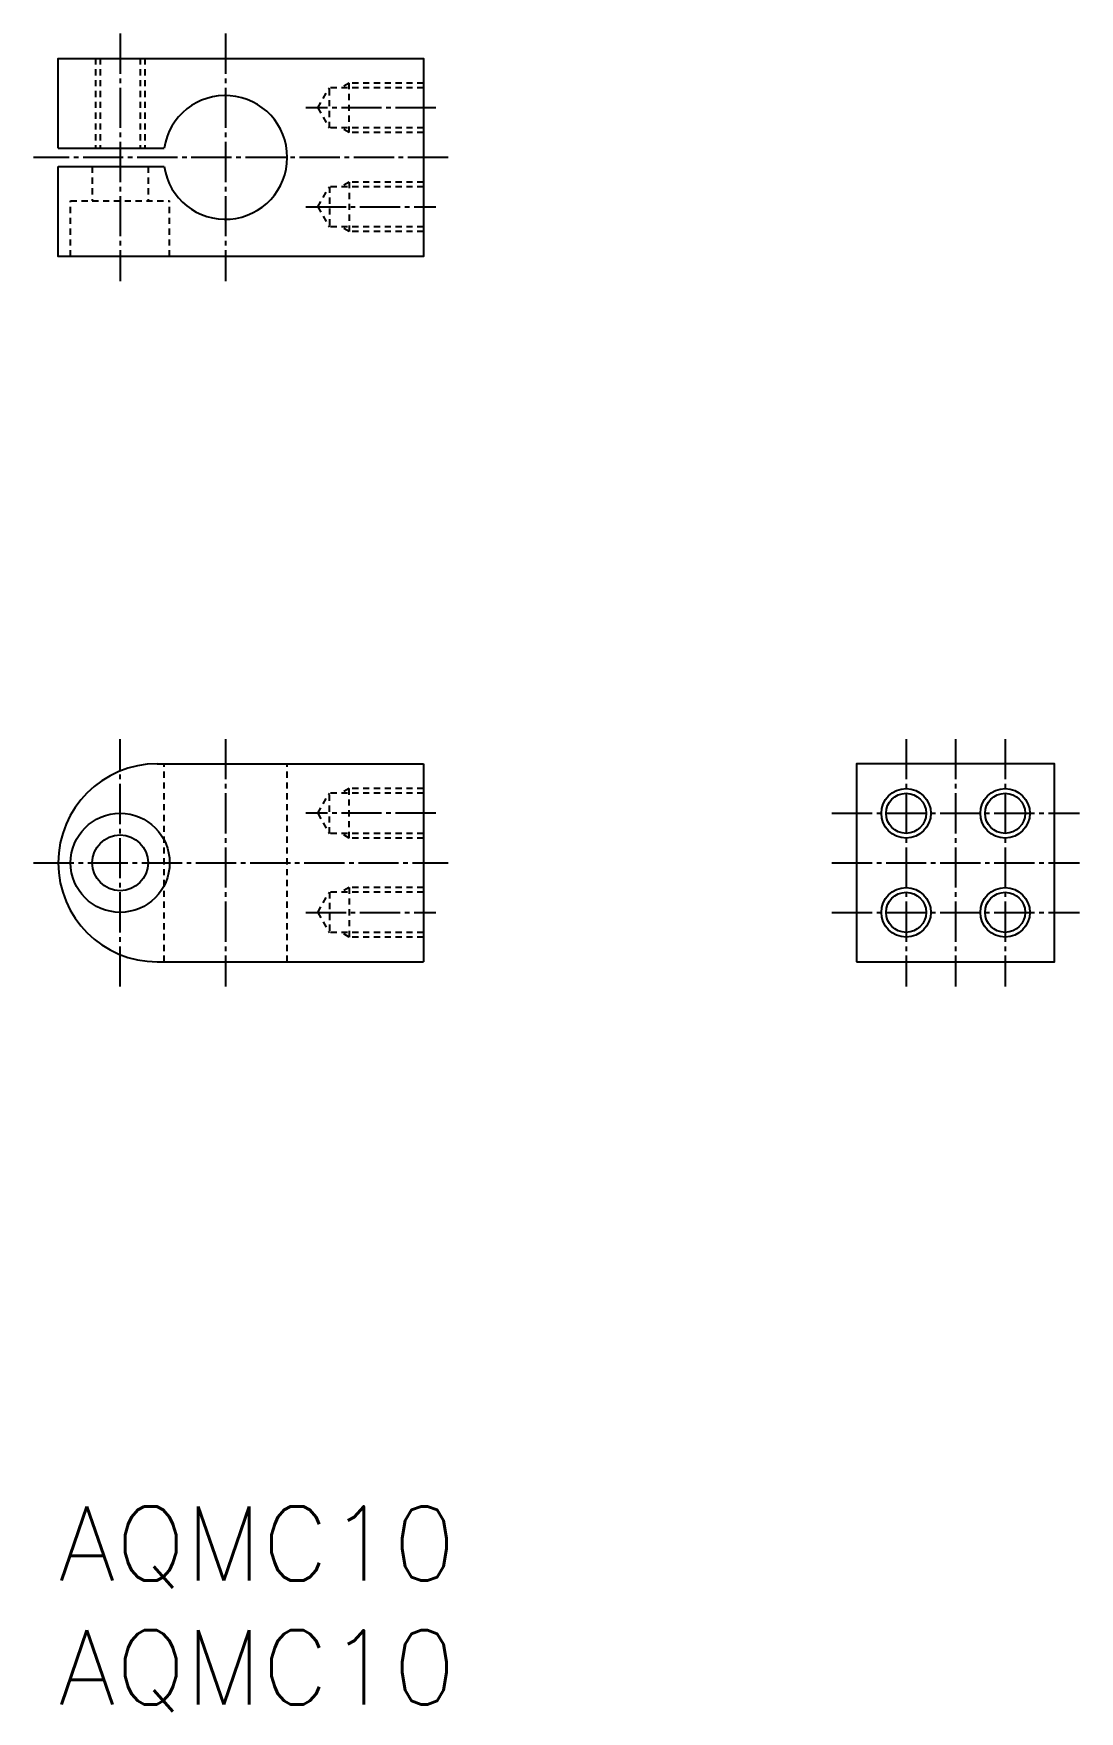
# Model space of a CAD drawing. Extents: x -149 to -64, y -3636 to -3500.
import ezdxf

# ---------------------------------------------------------------- set-up
doc = ezdxf.new("R2010")
doc.units = 0
doc.header["$LTSCALE"] = 0.25
doc.linetypes.add('CENTER', pattern=[17.5, 13, -1.5, 1.5, -1.5])
doc.linetypes.add('DASHED', pattern=[3.5, 2, -1.5])
doc.layers.get('0').update_dxf_attribs({"linetype": 'CONTINUOUS'})
doc.layers.add('CENTER', color=1, linetype='CENTER')
doc.styles.get("Standard").update_dxf_attribs({"font": 'txt', "bigfont": 'BIGFONT'})

msp = doc.modelspace()

# ---------------------------------------------------------------- linework, layer by layer
at = {"color": 3, "linetype": 'DASHED'}
for p, q in [((-143.71, -3502.16), (-143.71, -3509.41)), ((-143.33, -3502.16), (-143.33, -3509.41)), ((-140.09, -3502.16), (-140.09, -3509.41)), ((-139.71, -3502.16), (-139.71, -3509.41)), ((-123.21, -3504.16), (-123.86, -3504.53)), ((-123.21, -3508.16), (-123.21, -3504.16)), ((-117.21, -3504.16), (-123.21, -3504.16)), ((-125.74, -3506.16), (-124.81, -3504.53)), ((-124.81, -3507.78), (-124.81, -3504.53)), ((-117.21, -3504.53), (-124.81, -3504.53)), ((-125.74, -3506.16), (-124.81, -3507.78)), ((-117.21, -3507.78), (-124.81, -3507.78)), ((-123.21, -3508.16), (-123.86, -3507.78)), ((-117.21, -3508.16), (-123.21, -3508.16)), ((-143.96, -3510.91), (-143.96, -3513.66)), ((-139.46, -3510.91), (-139.46, -3513.66)), ((-125.74, -3514.16), (-124.81, -3512.53)), ((-117.21, -3512.53), (-124.81, -3512.53)), ((-124.81, -3512.53), (-124.81, -3515.78)), ((-123.21, -3512.16), (-123.86, -3512.53)), ((-117.21, -3512.16), (-123.21, -3512.16)), ((-123.21, -3512.16), (-123.21, -3516.16)), ((-145.71, -3518.16), (-145.71, -3513.66)), ((-145.71, -3513.66), (-137.71, -3513.66)), ((-137.71, -3518.16), (-137.71, -3513.66)), ((-125.74, -3514.16), (-124.81, -3515.78)), ((-117.21, -3515.78), (-124.81, -3515.78)), ((-123.21, -3516.16), (-123.86, -3515.78)), ((-117.21, -3516.16), (-123.21, -3516.16)), ((-138.15, -3575.16), (-138.15, -3559.16)), ((-128.21, -3575.16), (-128.21, -3559.16)), ((-123.21, -3561.16), (-123.86, -3561.53)), ((-117.21, -3561.16), (-123.21, -3561.16)), ((-123.21, -3565.16), (-123.21, -3561.16)), ((-125.74, -3563.16), (-124.81, -3561.53)), ((-117.21, -3561.53), (-124.81, -3561.53)), ((-124.81, -3564.78), (-124.81, -3561.53)), ((-125.74, -3563.16), (-124.81, -3564.78)), ((-117.21, -3564.78), (-124.81, -3564.78)), ((-123.21, -3565.16), (-123.86, -3564.78)), ((-117.21, -3565.16), (-123.21, -3565.16)), ((-125.74, -3571.16), (-124.81, -3569.53)), ((-124.81, -3569.53), (-124.81, -3572.78)), ((-117.21, -3569.53), (-124.81, -3569.53)), ((-123.21, -3569.16), (-123.86, -3569.53)), ((-123.21, -3569.16), (-123.21, -3573.16)), ((-117.21, -3569.16), (-123.21, -3569.16)), ((-125.74, -3571.16), (-124.81, -3572.78)), ((-117.21, -3572.78), (-124.81, -3572.78)), ((-123.21, -3573.16), (-123.86, -3572.78)), ((-117.21, -3573.16), (-123.21, -3573.16))]:
    msp.add_line(p, q, dxfattribs=at)
at = {"color": 7, "linetype": 'CONTINUOUS'}
for p, q in [((-146.71, -3509.41), (-138.15, -3509.41)), ((-146.71, -3510.91), (-138.15, -3510.91)), ((-138.71, -3559.16), (-117.21, -3559.16)), ((-117.21, -3559.16), (-117.21, -3575.16)), ((-138.71, -3575.16), (-117.21, -3575.16))]:
    msp.add_line(p, q, dxfattribs=at)
msp.add_lwpolyline([(-146.71, -3509.41), (-146.71, -3502.16), (-117.21, -3502.16), (-117.21, -3518.16), (-146.71, -3518.16), (-146.71, -3510.91)], dxfattribs=at)
msp.add_lwpolyline([(-82.21, -3575.16), (-66.21, -3575.16), (-66.21, -3559.16), (-82.21, -3559.16)], close=True, dxfattribs=at)
at = {"color": 3, "linetype": 'CONTINUOUS'}
for centre in [(-78.21, -3563.16), (-70.21, -3563.16), (-78.21, -3571.16), (-70.21, -3571.16)]:
    msp.add_circle(centre, 2, dxfattribs=at)
at = {"color": 7, "linetype": 'CONTINUOUS'}
for centre, radius in [((-78.21, -3563.16), 1.62), ((-70.21, -3563.16), 1.62), ((-141.71, -3567.16), 4), ((-141.71, -3567.16), 2.25), ((-78.21, -3571.16), 1.62), ((-70.21, -3571.16), 1.62)]:
    msp.add_circle(centre, radius, dxfattribs=at)
for centre, radius, start, end in [((-133.21, -3510.16), 5, 188.6269, 171.3731), ((-138.71, -3567.16), 8, 90, 270)]:
    msp.add_arc(centre, radius, start, end, dxfattribs=at)
at = {"layer": 'CENTER', "color": 1, "linetype": 'CENTER'}
for p, q in [((-141.71, -3500.16), (-141.71, -3520.16)), ((-133.21, -3500.16), (-133.21, -3520.16)), ((-116.21, -3506.16), (-126.71, -3506.16)), ((-115.21, -3510.16), (-148.71, -3510.16)), ((-126.71, -3514.16), (-116.21, -3514.16)), ((-141.71, -3577.16), (-141.71, -3557.16)), ((-133.21, -3557.16), (-133.21, -3577.16)), ((-78.21, -3557.16), (-78.21, -3577.16)), ((-74.21, -3557.16), (-74.21, -3577.16)), ((-70.21, -3557.16), (-70.21, -3577.16)), ((-116.21, -3563.16), (-126.71, -3563.16)), ((-84.21, -3563.16), (-64.21, -3563.16)), ((-148.71, -3567.16), (-115.21, -3567.16)), ((-84.21, -3567.16), (-64.21, -3567.16)), ((-126.71, -3571.16), (-116.21, -3571.16)), ((-84.21, -3571.16), (-64.21, -3571.16))]:
    msp.add_line(p, q, dxfattribs=at)

# ---------------------------------------------------------------- texts
at = {"color": 7, "linetype": 'CONTINUOUS'}
for p in [(-146.71, -3625.16), (-146.71, -3635.16)]:
    msp.add_text('AQMC10', height=6, dxfattribs=at).set_placement(p)

doc.saveas('drawing.dxf')
